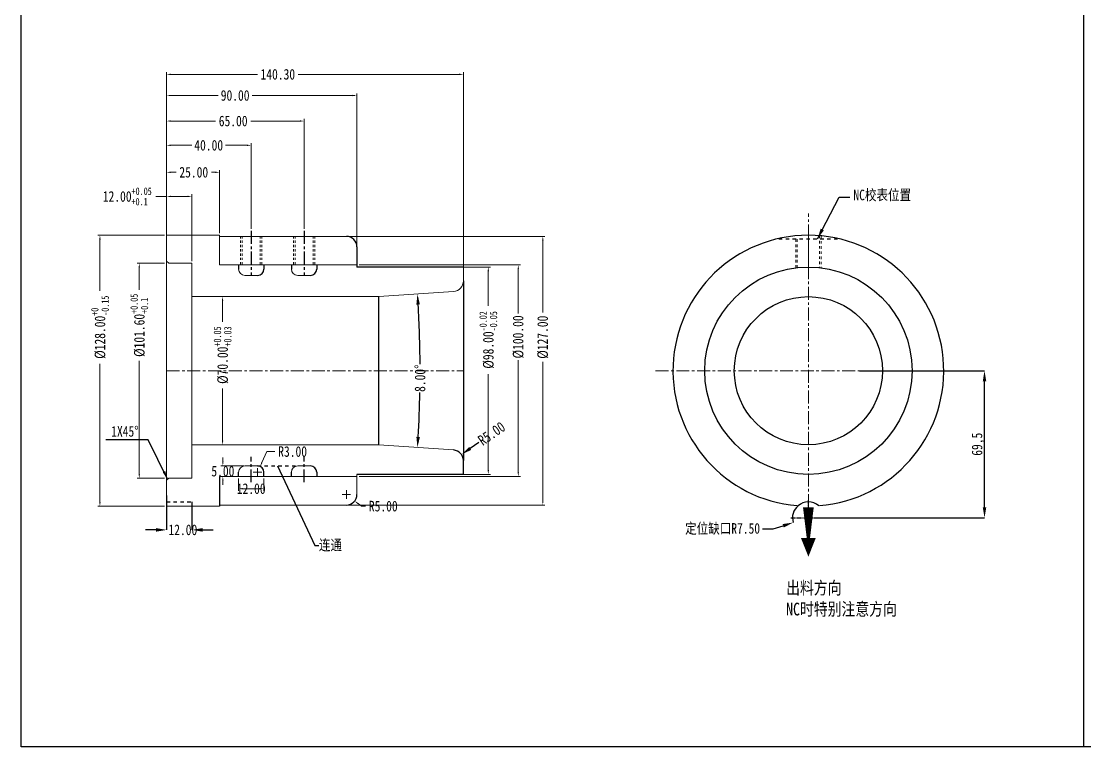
# Model space of a CAD drawing. Header units: millimetres. Extents: x -2414 to 10498, y -2238 to 649.
# Drawn here: x -2132 to -1630, y -1448 to -1105 of the extents above; entities that cross this region are included whole.
import ezdxf

# ---------------------------------------------------------------- set-up
doc = ezdxf.new("R2010")
doc.units = ezdxf.units.MM
doc.header["$LTSCALE"] = 16.335
doc.header["$PDMODE"] = 3
doc.header["$PDSIZE"] = 0.3125
doc.linetypes.add('CENTER', pattern=[0.6, 0.375, -0.075, 0.075, -0.075])
doc.linetypes.add('HIDDEN', pattern=[0.2, 0.1, -0.1])
doc.layers.get('0').update_dxf_attribs({"linetype": 'CONTINUOUS'})
doc.layers.get('Defpoints').update_dxf_attribs({"linetype": 'CONTINUOUS'})
doc.layers.add('cool', color=153, linetype='HIDDEN', lineweight=9)
doc.layers.add('screw', color=33, linetype='CONTINUOUS', lineweight=13)
doc.layers.add('DEFAULT_2', color=8, linetype='HIDDEN')
doc.layers.add('dim', color=3, linetype='CONTINUOUS')
doc.styles.get("Standard").update_dxf_attribs({"font": 'txt', "width": 0.8})
doc.dimstyles.new('01', dxfattribs={"dimtxt": 5, "dimasz": 5, "dimexe": 0, "dimexo": 0, "dimgap": 0, "dimtad": 0, "dimzin": 0, "dimdsep": 46, "dimtxsty": 'Standard', "dimcen": 0, "dimclrd": 4, "dimclre": 4, "dimclrt": 6, "dimazin": 0, "dimtfac": 1, "dimtofl": 0, "dimtmove": 0, "dimatfit": 3, "dimfxl": 0, "dimtolj": 1, "dimtzin": 0, "dimarcsym": 0})
doc.dimstyles.new('ISO-25', dxfattribs={"dimtxt": 8, "dimasz": 8, "dimexe": 0, "dimexo": 0, "dimgap": 0, "dimtad": 1, "dimtxsty": 'Standard', "dimcen": 0, "dimclrd": 4, "dimclre": 4, "dimclrt": 6, "dimadec": 0, "dimazin": 0, "dimtfac": 1, "dimtofl": 0, "dimtmove": 0, "dimatfit": 3, "dimfxl": 0, "dimarcsym": 0})
doc.dimstyles.get("Standard").update_dxf_attribs({"dimtxt": 0.15625, "dimasz": 0.1875, "dimexe": 0.125, "dimexo": 0.0625, "dimtad": 0, "dimtih": 1, "dimtoh": 1, "dimdsep": 46, "dimtxsty": 'Standard', "dimcen": 0.09, "dimadec": 0, "dimazin": 0, "dimtp": 0.01, "dimtm": 0.01, "dimtfac": 1, "dimtofl": 0, "dimtmove": 0, "dimatfit": 3, "dimfxl": 0, "dimtolj": 1, "dimarcsym": 0})
doc.dimstyles.new('STANDARD$0', dxfattribs={"dimscale": 2, "dimtxt": 3, "dimasz": 3, "dimexe": 1.25, "dimexo": 0.625, "dimgap": 0.5, "dimtad": 0, "dimdsep": 46, "dimlunit": 6, "dimtxsty": 'Standard', "dimblk": 'CLOSEDBLANK', "dimcen": 0, "dimclrt": 2, "dimazin": 2, "dimtfac": 2, "dimtmove": 1, "dimatfit": 3, "dimfxl": 0, "dimtolj": 1, "dimtzin": 0, "dimarcsym": 0})

# ---------------------------------------------------------------- blocks, each defined once
blk = doc.blocks.new('*D37')
at = {"color": 4, "lineweight": -2, "ltscale": 0.5, "transparency": 16777216}
for p, q in [((-1736.18, -1270.15), (-1677.07, -1270.15)), ((-1677.07, -1334.65), (-1677.07, -1275.15)), ((-1757.61, -1339.65), (-1677.07, -1339.65))]:
    blk.add_line(p, q, dxfattribs=at)
at = {"color": 4, "ltscale": 0.5, "transparency": 16777216}
for points in [[(-1677.9, -1275.15), (-1676.23, -1275.15), (-1677.07, -1270.15)], [(-1677.9, -1334.65), (-1676.23, -1334.65), (-1677.07, -1339.65)]]:
    blk.add_solid(points, dxfattribs=at)
at = {"layer": 'Defpoints', "color": 0, "ltscale": 0.5, "transparency": 16777216}
for p in [(-1736.18, -1270.15), (-1677.07, -1270.15), (-1757.61, -1339.65)]:
    blk.add_point(p, dxfattribs=at)
at = {"color": 6, "ltscale": 0.5, "transparency": 16777216, "insert": (-1679.98, -1304.9), "char_height": 5, "attachment_point": 5, "rotation": 90}
blk.add_mtext('69,5', dxfattribs=at)
blk = doc.blocks.new('*D6')
at = {"color": 6, "lineweight": -2, "transparency": 16777216}
for p, q in [((-1782.01, -1344.95), (-1777.01, -1344.95)), ((-1777.01, -1344.95), (-1772.25, -1343.43))]:
    blk.add_line(p, q, dxfattribs=at)
blk.add_arc((-1760.33, -1339.65), 7.5, 130.5176, 197.6094, dxfattribs=at)
at = {"color": 6, "transparency": 16777216}
blk.add_solid([(-1772.5, -1342.64), (-1771.99, -1344.23), (-1767.48, -1341.92)], dxfattribs=at)
at = {"layer": 'Defpoints', "color": 0, "transparency": 16777216}
for p in [(-1767.48, -1341.92), (-1760.33, -1339.65)]:
    blk.add_point(p, dxfattribs=at)
at = {"color": 3, "transparency": 16777216, "insert": (-1800.88, -1344.95), "char_height": 5, "attachment_point": 5}
blk.add_mtext('\\A1;{\\fSimSun|b0|i0|c134|p2;定位缺口}R7.50', dxfattribs=at)
blk = doc.blocks.new('*D142')
at = {"color": 1, "lineweight": 0, "transparency": 16777216}
for p, q in [((-2064.71, -1219.35), (-2077.62, -1219.35)), ((-2064.71, -1320.95), (-2077.62, -1320.95))]:
    blk.add_line(p, q, dxfattribs=at)
at = {"color": 0, "lineweight": 0, "transparency": 16777216}
for p, q in [((-2076.62, -1221.35), (-2076.62, -1231.9)), ((-2076.62, -1318.95), (-2076.62, -1265.5))]:
    blk.add_line(p, q, dxfattribs=at)
at = {"color": 0, "transparency": 16777216}
for points in [[(-2076.95, -1221.35), (-2076.29, -1221.35), (-2076.62, -1219.35)], [(-2076.95, -1318.95), (-2076.29, -1318.95), (-2076.62, -1320.95)]]:
    blk.add_solid(points, dxfattribs=at)
at = {"layer": 'Defpoints', "color": 0, "transparency": 16777216}
for p in [(-2063.71, -1219.35), (-2076.62, -1320.95), (-2063.71, -1320.95)]:
    blk.add_point(p, dxfattribs=at)
at = {"color": 0, "lineweight": 0, "transparency": 16777216, "insert": (-2076.62, -1248.7), "char_height": 5, "attachment_point": 5, "rotation": 90}
blk.add_mtext('\\A1;%%C101.60{\\H0.7x;\\S+0.05^ +0.1;}', dxfattribs=at)
blk = doc.blocks.new('*D143')
at = {"color": 0, "lineweight": 0, "transparency": 16777216}
for p, q in [((-2063.71, -1187.78), (-2068.82, -1187.78)), ((-2053.71, -1187.78), (-2061.71, -1187.78))]:
    blk.add_line(p, q, dxfattribs=at)
at = {"color": 1, "lineweight": 0, "transparency": 16777216}
for p, q in [((-2063.71, -1210.15), (-2063.71, -1186.78)), ((-2051.71, -1218.35), (-2051.71, -1186.78))]:
    blk.add_line(p, q, dxfattribs=at)
at = {"color": 0, "transparency": 16777216}
for points in [[(-2061.71, -1187.45), (-2061.71, -1188.11), (-2063.71, -1187.78)], [(-2053.71, -1187.45), (-2053.71, -1188.11), (-2051.71, -1187.78)]]:
    blk.add_solid(points, dxfattribs=at)
at = {"layer": 'Defpoints', "color": 0, "transparency": 16777216}
for p in [(-2051.71, -1187.78), (-2063.71, -1211.15), (-2051.71, -1219.35)]:
    blk.add_point(p, dxfattribs=at)
at = {"color": 0, "lineweight": 0, "transparency": 16777216, "insert": (-2082.29, -1187.78), "char_height": 5, "attachment_point": 5}
blk.add_mtext('\\A1;12.00{\\H0.7x;\\S+0.05^ +0.1;}', dxfattribs=at)
blk = doc.blocks.new('*D144')
at = {"color": 1, "lineweight": 0, "transparency": 16777216}
for p, q in [((-2063.71, -1210.15), (-2063.71, -1151.16)), ((-1998.71, -1203.07), (-1998.71, -1151.16))]:
    blk.add_line(p, q, dxfattribs=at)
at = {"color": 0, "lineweight": 0, "transparency": 16777216}
for p, q in [((-2061.71, -1152.16), (-2040.57, -1152.16)), ((-2000.71, -1152.16), (-2023.9, -1152.16))]:
    blk.add_line(p, q, dxfattribs=at)
at = {"color": 0, "transparency": 16777216}
for points in [[(-2061.71, -1151.82), (-2061.71, -1152.49), (-2063.71, -1152.16)], [(-2000.71, -1151.82), (-2000.71, -1152.49), (-1998.71, -1152.16)]]:
    blk.add_solid(points, dxfattribs=at)
at = {"layer": 'Defpoints', "color": 0, "transparency": 16777216}
for p in [(-1998.71, -1152.16), (-1998.71, -1204.07), (-2063.71, -1211.15)]:
    blk.add_point(p, dxfattribs=at)
at = {"color": 0, "lineweight": 0, "transparency": 16777216, "insert": (-2032.23, -1152.16), "char_height": 5, "attachment_point": 5}
blk.add_mtext('\\A1;65.00', dxfattribs=at)
blk = doc.blocks.new('*D145')
at = {"color": 1, "lineweight": 0, "transparency": 16777216}
for p, q in [((-2064.71, -1206.15), (-2096.21, -1206.15)), ((-2064.71, -1334.15), (-2096.21, -1334.15))]:
    blk.add_line(p, q, dxfattribs=at)
at = {"color": 0, "lineweight": 0, "transparency": 16777216}
for p, q in [((-2095.21, -1208.15), (-2095.21, -1232.37)), ((-2095.21, -1332.15), (-2095.21, -1266.83))]:
    blk.add_line(p, q, dxfattribs=at)
at = {"color": 0, "transparency": 16777216}
for points in [[(-2095.55, -1208.15), (-2094.88, -1208.15), (-2095.21, -1206.15)], [(-2095.55, -1332.15), (-2094.88, -1332.15), (-2095.21, -1334.15)]]:
    blk.add_solid(points, dxfattribs=at)
at = {"layer": 'Defpoints', "color": 0, "transparency": 16777216}
for p in [(-2063.71, -1206.15), (-2095.21, -1334.15), (-2063.71, -1334.15)]:
    blk.add_point(p, dxfattribs=at)
at = {"color": 0, "lineweight": 0, "transparency": 16777216, "insert": (-2095.21, -1249.6), "char_height": 5, "attachment_point": 5, "rotation": 90}
blk.add_mtext('\\A1;%%C128.00{\\H0.7x;\\S+0^ -0.15;}', dxfattribs=at)
blk = doc.blocks.new('*D146')
at = {"color": 1, "lineweight": 0, "transparency": 16777216}
for p, q in [((-2050.71, -1235.15), (-2036.24, -1235.15)), ((-2050.71, -1305.15), (-2036.24, -1305.15))]:
    blk.add_line(p, q, dxfattribs=at)
at = {"color": 0, "lineweight": 0, "transparency": 16777216}
for p, q in [((-2037.24, -1237.15), (-2037.24, -1247.01)), ((-2037.24, -1303.15), (-2037.24, -1278.61))]:
    blk.add_line(p, q, dxfattribs=at)
at = {"color": 0, "transparency": 16777216}
for points in [[(-2037.57, -1237.15), (-2036.91, -1237.15), (-2037.24, -1235.15)], [(-2037.57, -1303.15), (-2036.91, -1303.15), (-2037.24, -1305.15)]]:
    blk.add_solid(points, dxfattribs=at)
at = {"layer": 'Defpoints', "color": 0, "transparency": 16777216}
for p in [(-2051.71, -1235.15), (-2051.71, -1305.15), (-2037.24, -1305.15)]:
    blk.add_point(p, dxfattribs=at)
at = {"color": 0, "lineweight": 0, "transparency": 16777216, "insert": (-2037.24, -1262.81), "char_height": 5, "attachment_point": 5, "rotation": 90}
blk.add_mtext('\\A1;%%C70.00{\\H0.7x;\\S+0.05^ +0.03;}', dxfattribs=at)
blk = doc.blocks.new('*D147')
at = {"color": 1, "lineweight": 0, "transparency": 16777216}
for p, q in [((-2029.71, -1321.15), (-2029.71, -1326.92)), ((-2017.71, -1321.15), (-2017.71, -1326.92))]:
    blk.add_line(p, q, dxfattribs=at)
at = {"color": 0, "lineweight": 0, "transparency": 16777216}
blk.add_line((-2027.71, -1325.92), (-2019.71, -1325.92), dxfattribs=at)
at = {"color": 0, "transparency": 16777216}
for points in [[(-2027.71, -1325.59), (-2027.71, -1326.25), (-2029.71, -1325.92)], [(-2019.71, -1325.59), (-2019.71, -1326.25), (-2017.71, -1325.92)]]:
    blk.add_solid(points, dxfattribs=at)
at = {"layer": 'Defpoints', "color": 0, "transparency": 16777216}
for p in [(-2029.71, -1320.15), (-2017.71, -1320.15), (-2017.71, -1325.92)]:
    blk.add_point(p, dxfattribs=at)
at = {"color": 0, "lineweight": 0, "transparency": 16777216, "insert": (-2023.71, -1325.92), "char_height": 5, "attachment_point": 5}
blk.add_mtext('\\A1;12.00', dxfattribs=at)
blk = doc.blocks.new('*D148')
at = {"color": 0, "lineweight": 0, "transparency": 16777216}
for p, q in [((-2016.3, -1308.38), (-2018.65, -1313.59)), ((-2012.47, -1308.38), (-2016.3, -1308.38))]:
    blk.add_line(p, q, dxfattribs=at)
at = {"color": 1, "lineweight": 0, "transparency": 16777216}
for p, q in [((-2020.71, -1320.15), (-2020.71, -1316.15)), ((-2022.71, -1318.15), (-2018.71, -1318.15))]:
    blk.add_line(p, q, dxfattribs=at)
at = {"color": 0, "transparency": 16777216}
blk.add_solid([(-2018.95, -1313.46), (-2018.35, -1313.73), (-2019.47, -1315.42)], dxfattribs=at)
at = {"layer": 'Defpoints', "color": 0, "transparency": 16777216}
for p in [(-2019.47, -1315.42), (-2020.71, -1318.15)]:
    blk.add_point(p, dxfattribs=at)
at = {"color": 0, "lineweight": 0, "transparency": 16777216, "insert": (-2004.13, -1308.38), "char_height": 5, "attachment_point": 5}
blk.add_mtext('\\A1;R3.00', dxfattribs=at)
blk = doc.blocks.new('*D154')
at = {"color": 1, "lineweight": 0, "transparency": 16777216}
for p, q in [((-2063.71, -1210.15), (-2063.71, -1175.38)), ((-2038.71, -1205.15), (-2038.71, -1175.38))]:
    blk.add_line(p, q, dxfattribs=at)
at = {"color": 0, "lineweight": 0, "transparency": 16777216}
for p, q in [((-2061.71, -1176.38), (-2059.18, -1176.38)), ((-2040.71, -1176.38), (-2042.51, -1176.38))]:
    blk.add_line(p, q, dxfattribs=at)
at = {"color": 0, "transparency": 16777216}
for points in [[(-2061.71, -1176.05), (-2061.71, -1176.71), (-2063.71, -1176.38)], [(-2040.71, -1176.05), (-2040.71, -1176.71), (-2038.71, -1176.38)]]:
    blk.add_solid(points, dxfattribs=at)
at = {"layer": 'Defpoints', "color": 0, "transparency": 16777216}
for p in [(-2063.71, -1176.38), (-2038.71, -1206.15), (-2063.71, -1211.15)]:
    blk.add_point(p, dxfattribs=at)
at = {"color": 0, "lineweight": 0, "transparency": 16777216, "insert": (-2050.85, -1176.38), "char_height": 5, "attachment_point": 5}
blk.add_mtext('\\A1;25.00', dxfattribs=at)
blk = doc.blocks.new('*D155')
at = {"color": 1, "lineweight": 0, "transparency": 16777216}
for p, q in [((-2063.71, -1194.47), (-2063.71, -1162.62)), ((-2023.71, -1203.07), (-2023.71, -1162.62))]:
    blk.add_line(p, q, dxfattribs=at)
at = {"color": 0, "lineweight": 0, "transparency": 16777216}
for p, q in [((-2061.71, -1163.62), (-2051.79, -1163.62)), ((-2025.71, -1163.62), (-2035.79, -1163.62))]:
    blk.add_line(p, q, dxfattribs=at)
at = {"color": 0, "transparency": 16777216}
for points in [[(-2061.71, -1163.29), (-2061.71, -1163.95), (-2063.71, -1163.62)], [(-2025.71, -1163.29), (-2025.71, -1163.95), (-2023.71, -1163.62)]]:
    blk.add_solid(points, dxfattribs=at)
at = {"layer": 'Defpoints', "color": 0, "transparency": 16777216}
for p in [(-2063.71, -1163.62), (-2063.71, -1195.47), (-2023.71, -1204.07)]:
    blk.add_point(p, dxfattribs=at)
at = {"color": 0, "lineweight": 0, "transparency": 16777216, "insert": (-2043.79, -1163.62), "char_height": 5, "attachment_point": 5}
blk.add_mtext('\\A1;40.00', dxfattribs=at)
blk = doc.blocks.new('*D149')
at = {"color": 1, "lineweight": 0, "transparency": 16777216}
for p, q in [((-1977.71, -1206.65), (-1884.85, -1206.65)), ((-1977.71, -1333.65), (-1884.85, -1333.65))]:
    blk.add_line(p, q, dxfattribs=at)
at = {"color": 0, "lineweight": 0, "transparency": 16777216}
for p, q in [((-1885.85, -1208.65), (-1885.85, -1242.65)), ((-1885.85, -1331.65), (-1885.85, -1265.98))]:
    blk.add_line(p, q, dxfattribs=at)
at = {"color": 0, "transparency": 16777216}
for points in [[(-1886.18, -1208.65), (-1885.52, -1208.65), (-1885.85, -1206.65)], [(-1886.18, -1331.65), (-1885.52, -1331.65), (-1885.85, -1333.65)]]:
    blk.add_solid(points, dxfattribs=at)
at = {"layer": 'Defpoints', "color": 0, "transparency": 16777216}
for p in [(-1978.71, -1206.65), (-1978.71, -1333.65), (-1885.85, -1333.65)]:
    blk.add_point(p, dxfattribs=at)
at = {"color": 0, "lineweight": 0, "transparency": 16777216, "insert": (-1885.85, -1254.32), "char_height": 5, "attachment_point": 5, "rotation": 90}
blk.add_mtext('\\A1;%%c127.00', dxfattribs=at)
blk = doc.blocks.new('*D150')
at = {"color": 0, "lineweight": 0, "transparency": 16777216}
for p, q in [((-2037.1, -1313.15), (-2037.1, -1311.15)), ((-2037.1, -1322.15), (-2037.1, -1324.15))]:
    blk.add_line(p, q, dxfattribs=at)
at = {"color": 1, "lineweight": 0, "transparency": 16777216}
for p, q in [((-2027.13, -1315.15), (-2038.1, -1315.15)), ((-2027.13, -1320.15), (-2038.1, -1320.15))]:
    blk.add_line(p, q, dxfattribs=at)
at = {"color": 0, "transparency": 16777216}
for points in [[(-2037.44, -1313.15), (-2036.77, -1313.15), (-2037.1, -1315.15)], [(-2037.44, -1322.15), (-2036.77, -1322.15), (-2037.1, -1320.15)]]:
    blk.add_solid(points, dxfattribs=at)
at = {"layer": 'Defpoints', "color": 0, "transparency": 16777216}
for p in [(-2026.13, -1315.15), (-2037.1, -1320.15), (-2026.13, -1320.15)]:
    blk.add_point(p, dxfattribs=at)
at = {"color": 0, "lineweight": 0, "transparency": 16777216, "insert": (-2037.1, -1317.65), "char_height": 5, "attachment_point": 5}
blk.add_mtext('\\A1;5.00', dxfattribs=at)
blk = doc.blocks.new('*D156')
at = {"color": 1, "lineweight": 0, "transparency": 16777216}
for p, q in [((-1978.71, -1330.65), (-1978.71, -1326.65)), ((-1980.71, -1328.65), (-1976.71, -1328.65))]:
    blk.add_line(p, q, dxfattribs=at)
at = {"color": 0, "lineweight": 0, "transparency": 16777216}
for p, q in [((-1971.61, -1334.19), (-1973.19, -1332.96)), ((-1969.61, -1334.19), (-1971.61, -1334.19))]:
    blk.add_line(p, q, dxfattribs=at)
at = {"color": 0, "transparency": 16777216}
blk.add_solid([(-1972.98, -1332.7), (-1973.39, -1333.22), (-1974.77, -1331.73)], dxfattribs=at)
at = {"layer": 'Defpoints', "color": 0, "transparency": 16777216}
for p in [(-1978.71, -1328.65), (-1974.77, -1331.73)]:
    blk.add_point(p, dxfattribs=at)
at = {"color": 0, "lineweight": 0, "transparency": 16777216, "insert": (-1961.28, -1334.19), "char_height": 5, "attachment_point": 5}
blk.add_mtext('\\A1;R5.00', dxfattribs=at)
blk = doc.blocks.new('*D151')
at = {"color": 1, "lineweight": 0, "transparency": 16777216}
for p, q in [((-1932.41, -1221.15), (-1910.65, -1221.15)), ((-1934.43, -1319.15), (-1910.65, -1319.15))]:
    blk.add_line(p, q, dxfattribs=at)
at = {"color": 0, "lineweight": 0, "transparency": 16777216}
for p, q in [((-1911.65, -1223.15), (-1911.65, -1239.48)), ((-1911.65, -1317.15), (-1911.65, -1271.74))]:
    blk.add_line(p, q, dxfattribs=at)
at = {"color": 0, "transparency": 16777216}
for points in [[(-1911.98, -1223.15), (-1911.31, -1223.15), (-1911.65, -1221.15)], [(-1911.98, -1317.15), (-1911.31, -1317.15), (-1911.65, -1319.15)]]:
    blk.add_solid(points, dxfattribs=at)
at = {"layer": 'Defpoints', "color": 0, "transparency": 16777216}
for p in [(-1933.41, -1221.15), (-1935.43, -1319.15), (-1911.65, -1319.15)]:
    blk.add_point(p, dxfattribs=at)
at = {"color": 0, "lineweight": 0, "transparency": 16777216, "insert": (-1911.65, -1255.61), "char_height": 5, "attachment_point": 5, "rotation": 90}
blk.add_mtext('\\A1;%%C98.00{\\H0.7x;\\S-0.02^ -0.05;}', dxfattribs=at)
blk = doc.blocks.new('*D152')
at = {"color": 1, "lineweight": 0, "transparency": 16777216}
for p, q in [((-2063.71, -1210.15), (-2063.71, -1129.09)), ((-1923.41, -1221.81), (-1923.41, -1129.09))]:
    blk.add_line(p, q, dxfattribs=at)
at = {"color": 0, "lineweight": 0, "transparency": 16777216}
for p, q in [((-2061.71, -1130.09), (-2020.79, -1130.09)), ((-1925.41, -1130.09), (-2001.45, -1130.09))]:
    blk.add_line(p, q, dxfattribs=at)
at = {"color": 0, "transparency": 16777216}
for points in [[(-2061.71, -1129.76), (-2061.71, -1130.43), (-2063.71, -1130.09)], [(-1925.41, -1129.76), (-1925.41, -1130.43), (-1923.41, -1130.09)]]:
    blk.add_solid(points, dxfattribs=at)
at = {"layer": 'Defpoints', "color": 0, "transparency": 16777216}
for p in [(-1923.41, -1130.09), (-2063.71, -1211.15), (-1923.41, -1222.81)]:
    blk.add_point(p, dxfattribs=at)
at = {"color": 0, "lineweight": 0, "transparency": 16777216, "insert": (-2011.12, -1130.09), "char_height": 5, "attachment_point": 5}
blk.add_mtext('\\A1;140.30', dxfattribs=at)
blk = doc.blocks.new('*D153')
at = {"color": 1, "lineweight": 0, "transparency": 16777216}
for p, q in [((-1972.71, -1220.15), (-1896.46, -1220.15)), ((-1972.71, -1320.15), (-1896.46, -1320.15))]:
    blk.add_line(p, q, dxfattribs=at)
at = {"color": 0, "lineweight": 0, "transparency": 16777216}
for p, q in [((-1897.46, -1222.15), (-1897.46, -1243.18)), ((-1897.46, -1318.15), (-1897.46, -1265.18))]:
    blk.add_line(p, q, dxfattribs=at)
at = {"color": 0, "transparency": 16777216}
for points in [[(-1897.79, -1222.15), (-1897.13, -1222.15), (-1897.46, -1220.15)], [(-1897.79, -1318.15), (-1897.13, -1318.15), (-1897.46, -1320.15)]]:
    blk.add_solid(points, dxfattribs=at)
at = {"layer": 'Defpoints', "color": 0, "transparency": 16777216}
for p in [(-1973.71, -1220.15), (-1973.71, -1320.15), (-1897.46, -1320.15)]:
    blk.add_point(p, dxfattribs=at)
at = {"color": 0, "lineweight": 0, "transparency": 16777216, "insert": (-1897.46, -1254.18), "char_height": 5, "attachment_point": 5, "rotation": 90}
blk.add_mtext('\\A1;%%c100.00', dxfattribs=at)
blk = doc.blocks.new('*D157')
at = {"color": 1, "lineweight": 0, "transparency": 16777216}
for p, q in [((-2063.71, -1147.99), (-2063.71, -1139.08)), ((-1973.71, -1210.65), (-1973.71, -1139.08))]:
    blk.add_line(p, q, dxfattribs=at)
at = {"color": 0, "lineweight": 0, "transparency": 16777216}
for p, q in [((-2061.71, -1140.08), (-2039.3, -1140.08)), ((-1975.71, -1140.08), (-2023.3, -1140.08))]:
    blk.add_line(p, q, dxfattribs=at)
at = {"color": 0, "transparency": 16777216}
for points in [[(-2061.71, -1139.75), (-2061.71, -1140.42), (-2063.71, -1140.08)], [(-1975.71, -1139.75), (-1975.71, -1140.42), (-1973.71, -1140.08)]]:
    blk.add_solid(points, dxfattribs=at)
at = {"layer": 'Defpoints', "color": 0, "transparency": 16777216}
for p in [(-2063.71, -1140.08), (-2063.71, -1148.99), (-1973.71, -1211.65)]:
    blk.add_point(p, dxfattribs=at)
at = {"color": 0, "lineweight": 0, "transparency": 16777216, "insert": (-2031.3, -1140.08), "char_height": 5, "attachment_point": 5}
blk.add_mtext('\\A1;90.00', dxfattribs=at)
blk = doc.blocks.new('*D158')
at = {"color": 4, "lineweight": -2, "transparency": 16777216}
for start, end in [(0.3409, 3.4492), (356.5508, 358.8719)]:
    blk.add_arc((-2463.93, -1270.15), 520.07, start, end, dxfattribs=at)
at = {"color": 4, "transparency": 16777216}
for points in [[(-1945.63, -1238.92), (-1943.97, -1238.81), (-1945.12, -1233.87)], [(-1943.97, -1301.5), (-1945.63, -1301.39), (-1945.12, -1306.43)]]:
    blk.add_solid(points, dxfattribs=at)
at = {"layer": 'Defpoints', "color": 0, "transparency": 16777216}
for p in [(-1963.41, -1235.15), (-1928.06, -1232.68), (-1944, -1258.05), (-1963.41, -1305.15), (-1928.06, -1307.62)]:
    blk.add_point(p, dxfattribs=at)
at = {"color": 6, "transparency": 16777216, "insert": (-1943.87, -1273.72), "char_height": 5, "attachment_point": 5, "rotation": 89.6064}
blk.add_mtext('\\A1;8.00\\M+5A1E3', dxfattribs=at)
blk = doc.blocks.new('*D159')
at = {"color": 4, "lineweight": -2, "transparency": 16777216}
blk.add_line((-1916.1, -1304.03), (-1920.2, -1306.89), dxfattribs=at)
at = {"color": 4, "transparency": 16777216}
blk.add_solid([(-1920.68, -1306.21), (-1919.73, -1307.58), (-1924.3, -1309.75)], dxfattribs=at)
at = {"layer": 'Defpoints', "color": 0, "transparency": 16777216}
for p in [(-1924.3, -1309.75), (-1928.41, -1312.61)]:
    blk.add_point(p, dxfattribs=at)
at = {"color": 6, "transparency": 16777216, "insert": (-1910.08, -1299.84), "char_height": 5, "attachment_point": 5, "rotation": 34.878}
blk.add_mtext('\\A1;R5.00', dxfattribs=at)
blk = doc.blocks.new('*D160')
at = {"color": 4, "linetype": 'ByBlock', "lineweight": -2, "transparency": 16777216}
for p, q in [((-2063.71, -1329.15), (-2063.71, -1345.38)), ((-2051.71, -1332.15), (-2051.71, -1345.38)), ((-2068.71, -1345.38), (-2073.71, -1345.38)), ((-2046.71, -1345.38), (-2041.71, -1345.38))]:
    blk.add_line(p, q, dxfattribs=at)
at = {"color": 4, "linetype": 'ByBlock', "transparency": 16777216}
for points in [[(-2068.71, -1344.55), (-2068.71, -1346.21), (-2063.71, -1345.38)], [(-2046.71, -1344.55), (-2046.71, -1346.21), (-2051.71, -1345.38)]]:
    blk.add_solid(points, dxfattribs=at)
at = {"layer": 'Defpoints', "color": 0, "linetype": 'ByBlock', "transparency": 16777216}
for p in [(-2063.71, -1329.15), (-2051.71, -1332.15), (-2063.71, -1345.38)]:
    blk.add_point(p, dxfattribs=at)
at = {"color": 6, "linetype": 'ByBlock', "transparency": 16777216, "insert": (-2056.01, -1345.38), "char_height": 5, "attachment_point": 5}
blk.add_mtext('\\A1;12.00', dxfattribs=at)

msp = doc.modelspace()

# ---------------------------------------------------------------- linework, layer by layer
at = {"ltscale": 0.5}
for p, q in [((-1630.273, -762.147), (-1630.273, -1447.861)), ((-1923.406, -1319.152), (-1923.406, -1312.612))]:
    msp.add_line(p, q, dxfattribs=at)
at = {"color": 1, "linetype": 'CENTER', "lineweight": 0}
for p, q in [((-1760.332, -1344.433), (-1760.332, -1195.872)), ((-2063.706, -1270.152), (-1923.406, -1270.152)), ((-1832.537, -1270.152), (-1688.127, -1270.152))]:
    msp.add_line(p, q, dxfattribs=at)
at = {"lineweight": 0}
for p, q in [((-2063.706, -1206.152), (-2038.706, -1206.152)), ((-2063.706, -1206.152), (-2063.706, -1218.352)), ((-2038.706, -1206.152), (-2038.706, -1220.152)), ((-2038.706, -1206.652), (-1978.706, -1206.652)), ((-2063.706, -1218.352), (-2062.706, -1219.352)), ((-2063.706, -1218.352), (-2063.706, -1334.152)), ((-2051.706, -1219.352), (-2062.706, -1219.352)), ((-2051.706, -1219.352), (-2051.706, -1240.152)), ((-2038.706, -1220.152), (-1973.706, -1220.152)), ((-1923.406, -1221.152), (-1923.406, -1227.692)), ((-2026.706, -1225.152), (-2020.706, -1225.152)), ((-2001.706, -1225.152), (-1995.706, -1225.152)), ((-2051.706, -1235.152), (-1963.406, -1235.152)), ((-1963.406, -1235.152), (-1928.058, -1232.68)), ((-2051.706, -1240.152), (-2051.706, -1300.152)), ((-2051.706, -1320.952), (-2051.706, -1300.152)), ((-2051.706, -1305.152), (-1963.406, -1305.152)), ((-1963.406, -1305.152), (-1928.058, -1307.624)), ((-2026.706, -1315.152), (-2020.706, -1315.152)), ((-2001.706, -1315.152), (-1995.706, -1315.152)), ((-2062.706, -1320.952), (-2063.706, -1321.952)), ((-2063.706, -1321.952), (-2063.706, -1329.152)), ((-2051.706, -1320.952), (-2062.706, -1320.952)), ((-2038.706, -1320.152), (-1973.706, -1320.152)), ((-1973.706, -1319.152), (-1973.706, -1328.652)), ((-2063.706, -1334.152), (-2038.706, -1334.152)), ((-2038.706, -1333.652), (-1978.706, -1333.652))]:
    msp.add_line(p, q, dxfattribs=at)
at = {"color": 1, "linetype": 'CENTER'}
for p, q in [((-2023.706, -1204.07), (-2023.706, -1225.152)), ((-1998.706, -1204.07), (-1998.706, -1225.152)), ((-2023.706, -1322.898), (-2023.706, -1310.921)), ((-1998.706, -1322.898), (-1998.706, -1310.921))]:
    msp.add_line(p, q, dxfattribs=at)
for p, q in [((-1973.706, -1211.652), (-1973.706, -1221.152)), ((-2029.706, -1220.152), (-2029.706, -1222.152)), ((-2017.706, -1220.152), (-2017.706, -1222.152)), ((-2004.706, -1220.152), (-2004.706, -1222.152)), ((-1992.706, -1220.152), (-1992.706, -1222.152)), ((-1923.406, -1221.152), (-1973.706, -1221.152)), ((-1923.406, -1227.692), (-1923.406, -1312.612)), ((-1963.406, -1305.152), (-1963.406, -1235.152)), ((-2038.706, -1320.152), (-2038.706, -1334.152)), ((-2029.706, -1320.152), (-2029.706, -1318.152)), ((-2017.706, -1320.152), (-2017.706, -1318.152)), ((-2004.706, -1320.152), (-2004.706, -1318.152)), ((-1992.706, -1318.152), (-1992.706, -1320.152)), ((-1923.406, -1319.152), (-1973.706, -1319.152))]:
    msp.add_line(p, q)
at = {"color": 1, "linetype": 'CENTER', "ltscale": 0.3}
for p, q in [((-1760.332, -1347.902), (-1760.332, -1331.402)), ((-1768.582, -1339.652), (-1752.082, -1339.652))]:
    msp.add_line(p, q, dxfattribs=at)
at = {"ltscale": 0.5}
msp.add_lwpolyline([(-2132.397, -762.147), (-1250.708, -762.147), (-1250.708, -1447.861), (-2132.397, -1447.861)], close=True, dxfattribs=at)
msp.add_lwpolyline([(-1760.332, -1358.057, 0, 7.027, 0), (-1760.332, -1349.19, 1.562, 5.075, -0.0000107), (-1760.332, -1334.652, 5.075, 5.075, -0.0207624)], format="xyseb")
for radius in [49, 35]:
    msp.add_circle((-1760.332, -1270.152), radius, dxfattribs=at)
for centre, radius, start, end in [((-1760.332, -1270.152), 64, 274.73725, 265.26274), ((-1928.406, -1312.612), 5, 0, 86), ((-1760.332, -1339.652), 7.5, 49.31224, 130.68775)]:
    msp.add_arc(centre, radius, start, end, dxfattribs=at)
for centre, radius, start, end in [((-1978.706, -1211.652), 5, 0, 90), ((-2020.706, -1222.152), 3, 270, 0), ((-1995.706, -1222.152), 3, 270, 0), ((-2020.706, -1318.152), 3, 0, 90), ((-1995.706, -1318.152), 3, 0, 90), ((-1978.706, -1328.652), 5, 270, 0)]:
    msp.add_arc(centre, radius, start, end)
at = {"lineweight": 0}
for centre, radius, start, end in [((-2026.706, -1222.152), 3, 180, 270), ((-2001.706, -1222.152), 3, 180, 270), ((-1928.406, -1227.692), 5, 274, 0), ((-2026.706, -1318.152), 3, 90, 180), ((-2001.706, -1318.152), 3, 90, 180)]:
    msp.add_arc(centre, radius, start, end, dxfattribs=at)
at = {"layer": 'cool', "color": 1, "linetype": 'CENTER', "ltscale": 0.621977}
msp.add_line((-1760.332, -1205.443), (-1760.332, -1220.638), dxfattribs=at)
at = {"layer": 'DEFAULT_2', "color": 8, "linetype": 'HIDDEN'}
for p, q in [((-1774.332, -1207.837), (-1746.332, -1207.837)), ((-2020.706, -1315.152), (-2001.706, -1315.152)), ((-2063.706, -1332.152), (-2051.706, -1332.152)), ((-2051.706, -1332.152), (-2051.706, -1334.152))]:
    msp.add_line(p, q, dxfattribs=at)
at = {"layer": 'screw', "linetype": 'HIDDEN', "ltscale": 0.746373}
for p, q in [((-1755.082, -1206.368), (-1755.082, -1221.434)), ((-1765.582, -1208.054), (-1765.582, -1221.434))]:
    msp.add_line(p, q, dxfattribs=at)
at = {"layer": 'screw', "color": 92, "linetype": 'HIDDEN', "ltscale": 0.746373}
for p, q in [((-1754.332, -1206.434), (-1754.332, -1221.521)), ((-1766.332, -1208.054), (-1766.332, -1221.521))]:
    msp.add_line(p, q, dxfattribs=at)
at = {"layer": 'screw', "color": 92, "linetype": 'HIDDEN', "ltscale": 0.621977}
for p, q in [((-2028.706, -1206.652), (-2028.706, -1220.152)), ((-2018.706, -1206.652), (-2018.706, -1220.152)), ((-2003.706, -1206.652), (-2003.706, -1220.152)), ((-1993.706, -1206.652), (-1993.706, -1220.152))]:
    msp.add_line(p, q, dxfattribs=at)
at = {"layer": 'screw', "linetype": 'HIDDEN', "ltscale": 0.621977}
for p, q in [((-2027.956, -1206.652), (-2027.956, -1220.152)), ((-2019.456, -1206.652), (-2019.456, -1220.152)), ((-2002.956, -1206.652), (-2002.956, -1220.152)), ((-1994.456, -1206.652), (-1994.456, -1220.152))]:
    msp.add_line(p, q, dxfattribs=at)
at = {"layer": 'screw', "color": 1, "linetype": 'CENTER', "ltscale": 0.466483}
msp.add_line((-1760.332, -1208.054), (-1760.332, -1218.605), dxfattribs=at)

# ---------------------------------------------------------------- texts
at = {"attachment_point": 1}
for s, insert, char_height, width in [('{\\fSimSun|b0|i0|c134|p2;1X45%%D}', (-2089.875, -1296.31), 5, 18.00079), ('{\\fSimSun|b0|i0|c134|p2;出料方向\\P\\C6;NC时特别注意方向}', (-1770.847, -1369.803), 6, 97.10809)]:
    msp.add_mtext(s, dxfattribs=dict(at, insert=insert, char_height=char_height, width=width))
at = {"layer": 'dim', "insert": (-1739.062, -1187.366), "char_height": 5, "attachment_point": 4}
msp.add_mtext('\\A1;NC{\\fSimSun|b0|i0|c134|p2;校表位置}', dxfattribs=at)
at = {"layer": 'dim', "color": 6, "linetype": 'ByBlock', "insert": (-1991.695, -1352.815), "char_height": 5, "attachment_point": 4}
msp.add_mtext('\\A1;{\\fSimSun|b0|i0|c134|p2;连通}', dxfattribs=at)

# ---------------------------------------------------------------- dimensions: what is measured, and where the dimension line sits
at = {"lineweight": 0}
for base, p1, p2, dimstyle, override, picture, middle in [((-1923.406, -1130.094), (-2063.706, -1211.152), (-1923.406, -1222.815), 'Standard', {"dimtxt": 5, "dimasz": 2, "dimexe": 1, "dimexo": 1, "dimgap": 1, "dimzin": 0, "dimdsep": 0, "dimcen": 2, "dimclre": 1, "dimtol": 0, "dimtp": 0, "dimtm": 0, "dimtzin": 0, "dimlwd": 0, "dimlwe": 0}, '*D152', (-2011.119, -1130.094)), ((-2063.706, -1140.084), (-1973.706, -1211.652), (-2063.706, -1148.99), 'STANDARD$0', {"dimscale": 1, "dimtxt": 5, "dimasz": 2, "dimexe": 1, "dimexo": 1, "dimgap": 1, "dimtih": 1, "dimtoh": 1, "dimzin": 0, "dimdsep": 0, "dimlunit": 2, "dimcen": 2, "dimclre": 1, "dimclrt": 0, "dimadec": 0, "dimazin": 0, "dimtfac": 1, "dimtofl": 0, "dimtmove": 0, "dimlwd": 0, "dimlwe": 0}, '*D157', (-2031.297, -1140.084)), ((-1998.706, -1152.155), (-2063.706, -1211.152), (-1998.706, -1204.07), 'Standard', {"dimtxt": 5, "dimasz": 2, "dimexe": 1, "dimexo": 1, "dimgap": 1, "dimzin": 0, "dimdsep": 0, "dimcen": 2, "dimclre": 1, "dimtol": 0, "dimtp": 0, "dimtm": 0, "dimtzin": 0, "dimlwd": 0, "dimlwe": 0}, '*D144', (-2032.233, -1152.155)), ((-2063.706, -1163.619), (-2023.706, -1204.07), (-2063.706, -1195.466), 'Standard', {"dimtxt": 5, "dimasz": 2, "dimexe": 1, "dimexo": 1, "dimgap": 1, "dimzin": 0, "dimdsep": 0, "dimcen": 2, "dimclre": 1, "dimtol": 0, "dimtp": 0, "dimtm": 0, "dimtzin": 0, "dimlwd": 0, "dimlwe": 0}, '*D155', (-2043.793, -1163.619)), ((-2063.706, -1176.381), (-2038.706, -1206.152), (-2063.706, -1211.152), 'Standard', {"dimtxt": 5, "dimasz": 2, "dimexe": 1, "dimexo": 1, "dimgap": 1, "dimzin": 0, "dimdsep": 0, "dimcen": 2, "dimclre": 1, "dimtol": 0, "dimtp": 0, "dimtm": 0, "dimtzin": 0, "dimlwd": 0, "dimlwe": 0}, '*D154', (-2050.846, -1176.381)), ((-2017.706, -1325.921), (-2029.706, -1320.152), (-2017.706, -1320.152), 'Standard', {"dimtxt": 5, "dimasz": 2, "dimexe": 1, "dimexo": 1, "dimgap": 1, "dimzin": 0, "dimdsep": 0, "dimcen": 2, "dimclre": 1, "dimtol": 0, "dimtp": 0, "dimtm": 0, "dimtzin": 0, "dimlwd": 0, "dimlwe": 0}, '*D147', (-2023.706, -1325.921))]:
    dim = msp.add_linear_dim(base=base, p1=p1, p2=p2, dimstyle=dimstyle, override=override, dxfattribs=at)
    dim.commit()
    dim.dimension.update_dxf_attribs({"geometry": picture, "text_midpoint": middle, "dimtype": 160})
dim = msp.add_linear_dim(base=(-2051.706, -1187.781), p1=(-2063.706, -1211.152), p2=(-2051.706, -1219.352), text='<>{\\H0.7x;\\S+0.05^ +0.1;}', dimstyle='Standard', override={"dimtxt": 5, "dimasz": 2, "dimexe": 1, "dimexo": 1, "dimgap": 1, "dimzin": 0, "dimdsep": 0, "dimcen": 2, "dimclre": 1, "dimtol": 0, "dimtp": 0, "dimtm": 0, "dimtzin": 0, "dimlwd": 0, "dimlwe": 0}, dxfattribs=at)
dim.commit()
dim.dimension.update_dxf_attribs({"geometry": '*D143', "text_midpoint": (-2082.29, -1187.781), "dimtype": 160})
for base, p1, p2, text, dimstyle, override, picture, middle in [((-2095.213, -1334.152), (-2063.706, -1206.152), (-2063.706, -1334.152), '%%C<>{\\H0.7x;\\S+0^ -0.15;}', 'STANDARD$0', {"dimscale": 1, "dimtxt": 5, "dimasz": 2, "dimexe": 1, "dimexo": 1, "dimgap": 1, "dimzin": 0, "dimdsep": 0, "dimlunit": 2, "dimcen": 2, "dimclre": 1, "dimclrt": 0, "dimadec": 0, "dimazin": 0, "dimtfac": 1, "dimtofl": 0, "dimtmove": 0, "dimlwd": 0, "dimlwe": 0}, '*D145', (-2095.213, -1249.6)), ((-1885.849, -1333.652), (-1978.706, -1206.652), (-1978.706, -1333.652), '%%c<>', 'Standard', {"dimtxt": 5, "dimasz": 2, "dimexe": 1, "dimexo": 1, "dimgap": 1, "dimtih": 0, "dimtoh": 0, "dimzin": 0, "dimdsep": 0, "dimcen": 2, "dimclre": 1, "dimtol": 0, "dimlim": 0, "dimtp": 0, "dimtm": 0, "dimtzin": 0, "dimlwd": 0, "dimlwe": 0}, '*D149', (-1885.849, -1254.317)), ((-2076.62, -1320.952), (-2063.706, -1219.352), (-2063.706, -1320.952), '%%C<>{\\H0.7x;\\S+0.05^ +0.1;}', 'STANDARD$0', {"dimscale": 1, "dimtxt": 5, "dimasz": 2, "dimexe": 1, "dimexo": 1, "dimgap": 1, "dimzin": 0, "dimdsep": 0, "dimlunit": 2, "dimcen": 2, "dimclre": 1, "dimclrt": 0, "dimadec": 0, "dimazin": 0, "dimtfac": 1, "dimtofl": 0, "dimtmove": 0, "dimlwd": 0, "dimlwe": 0}, '*D142', (-2076.62, -1248.704)), ((-1897.459, -1320.152), (-1973.706, -1220.152), (-1973.706, -1320.152), '%%c<>', 'STANDARD$0', {"dimscale": 1, "dimtxt": 5, "dimasz": 2, "dimexe": 1, "dimexo": 1, "dimgap": 1, "dimzin": 0, "dimdsep": 0, "dimlunit": 2, "dimcen": 2, "dimclre": 1, "dimclrt": 0, "dimadec": 0, "dimazin": 0, "dimtfac": 1, "dimtofl": 0, "dimtmove": 0, "dimlwd": 0, "dimlwe": 0}, '*D153', (-1897.459, -1254.181)), ((-1911.648, -1319.152), (-1933.406, -1221.152), (-1935.429, -1319.152), '%%C<>{\\H0.7x;\\S-0.02^ -0.05;}', 'STANDARD$0', {"dimscale": 1, "dimtxt": 5, "dimasz": 2, "dimexe": 1, "dimexo": 1, "dimgap": 1, "dimzin": 0, "dimdsep": 0, "dimlunit": 2, "dimcen": 2, "dimclre": 1, "dimclrt": 0, "dimadec": 0, "dimazin": 0, "dimtfac": 1, "dimtofl": 0, "dimtmove": 0, "dimlwd": 0, "dimlwe": 0}, '*D151', (-1911.648, -1255.609)), ((-2037.24, -1305.152), (-2051.706, -1235.152), (-2051.706, -1305.152), '%%C<>{\\H0.7x;\\S+0.05^ +0.03;}', 'STANDARD$0', {"dimscale": 1, "dimtxt": 5, "dimasz": 2, "dimexe": 1, "dimexo": 1, "dimgap": 1, "dimzin": 0, "dimdsep": 0, "dimlunit": 2, "dimcen": 2, "dimclre": 1, "dimclrt": 0, "dimadec": 0, "dimazin": 0, "dimtfac": 1, "dimtofl": 0, "dimtmove": 0, "dimlwd": 0, "dimlwe": 0}, '*D146', (-2037.24, -1262.806))]:
    dim = msp.add_linear_dim(base=base, p1=p1, p2=p2, angle=90, text=text, dimstyle=dimstyle, override=override, dxfattribs=at)
    dim.commit()
    dim.dimension.update_dxf_attribs({"geometry": picture, "text_midpoint": middle, "dimtype": 160})
dim = msp.add_angular_dim_2l(base=(-1943.996, -1258.051), line1=((-1963.406, -1305.152), (-1928.058, -1307.624)), line2=((-1963.406, -1235.152), (-1928.058, -1232.68)), dimstyle='Standard', override={"dimtxt": 5, "dimasz": 5, "dimexe": 0, "dimexo": 0, "dimgap": 0, "dimtih": 0, "dimtoh": 0, "dimzin": 0, "dimcen": 0, "dimclrd": 4, "dimclre": 4, "dimclrt": 6, "dimadec": 2, "dimtp": 0, "dimtm": 0, "dimtzin": 0})
dim.commit()
dim.dimension.update_dxf_attribs({"geometry": '*D158', "text_midpoint": (-1943.867, -1273.725), "dimtype": 162})
at = {"ltscale": 0.5}
dim = msp.add_linear_dim(base=(-1677.066, -1270.152), p1=(-1757.61, -1339.652), p2=(-1736.176, -1270.152), angle=90, dimstyle='ISO-25', override={"dimtxt": 5, "dimasz": 5, "dimexe": 0, "dimexo": 0, "dimfxl": 1.25}, dxfattribs=at)
dim.commit()
dim.dimension.update_dxf_attribs({"geometry": '*D37', "text_midpoint": (-1679.983, -1304.902)})
dim = msp.add_radius_dim(center=(-1928.406, -1312.612), mpoint=(-1924.305, -1309.753), dimstyle='Standard', override={"dimtxt": 5, "dimasz": 5, "dimexe": 0, "dimexo": 0, "dimgap": 0, "dimtih": 0, "dimtoh": 0, "dimzin": 0, "dimcen": 0, "dimclrd": 4, "dimclre": 4, "dimclrt": 6, "dimadec": 2, "dimtp": 0, "dimtm": 0, "dimtzin": 0})
dim.commit()
dim.dimension.update_dxf_attribs({"geometry": '*D159', "text_midpoint": (-1910.085, -1299.841)})
at = {"lineweight": 0}
dim = msp.add_radius_dim(center=(-2020.706, -1318.152), mpoint=(-2019.473, -1315.417), dimstyle='Standard', override={"dimtxt": 5, "dimasz": 2, "dimexe": 1, "dimexo": 1, "dimgap": 1, "dimzin": 0, "dimdsep": 0, "dimcen": 2, "dimclre": 1, "dimtol": 0, "dimtp": 0, "dimtm": 0, "dimtzin": 0, "dimlwd": 0, "dimlwe": 0}, dxfattribs=at)
dim.commit()
dim.dimension.update_dxf_attribs({"geometry": '*D148', "text_midpoint": (-2004.133, -1308.382), "dimtype": 164})
dim = msp.add_linear_dim(base=(-2037.103, -1320.152), p1=(-2026.134, -1315.152), p2=(-2026.134, -1320.152), angle=90, dimstyle='Standard', override={"dimtxt": 5, "dimasz": 2, "dimexe": 1, "dimexo": 1, "dimgap": 1, "dimzin": 0, "dimdsep": 0, "dimcen": 2, "dimclre": 1, "dimtol": 0, "dimtp": 0, "dimtm": 0, "dimtzin": 0, "dimlwd": 0, "dimlwe": 0}, dxfattribs=at)
dim.commit()
dim.dimension.update_dxf_attribs({"geometry": '*D150', "text_midpoint": (-2037.103, -1317.652), "dimtype": 160})
dim = msp.add_radius_dim(center=(-1978.706, -1328.652), mpoint=(-1974.766, -1331.73), dimstyle='Standard', override={"dimtxt": 5, "dimasz": 2, "dimexe": 1, "dimexo": 1, "dimgap": 1, "dimzin": 0, "dimdsep": 0, "dimcen": 2, "dimclre": 1, "dimtol": 0, "dimtp": 0, "dimtm": 0, "dimtzin": 0, "dimlwd": 0, "dimlwe": 0}, dxfattribs=at)
dim.commit()
dim.dimension.update_dxf_attribs({"geometry": '*D156', "text_midpoint": (-1961.28, -1334.192)})
at = {"linetype": 'ByBlock'}
dim = msp.add_linear_dim(base=(-2063.706, -1345.381), p1=(-2051.706, -1332.152), p2=(-2063.706, -1329.152), dimstyle='01', dxfattribs=at)
dim.commit()
dim.dimension.update_dxf_attribs({"geometry": '*D160', "text_midpoint": (-2056.008, -1345.381), "dimtype": 160})
dim = msp.add_radius_dim(center=(-1760.332, -1339.652), mpoint=(-1767.48, -1341.921), text='{\\fSimSun|b0|i0|c134|p2;定位缺口}<>', dimstyle='Standard', override={"dimtxt": 5, "dimasz": 5, "dimexe": 0, "dimexo": 0, "dimgap": 0, "dimtad": 0, "dimzin": 0, "dimcen": 0, "dimclrd": 6, "dimclre": 6, "dimclrt": 3, "dimadec": 2, "dimtol": 0, "dimfxl": 1.25, "dimtzin": 0, "dimarcsym": 2})
dim.commit()
dim.dimension.update_dxf_attribs({"geometry": '*D6', "text_midpoint": (-1800.879, -1344.946)})

# ---------------------------------------------------------------- leaders
msp.add_leader([(-2063.206, -1321.452), (-2072.341, -1302.806), (-2092.462, -1302.806)], dimstyle='ISO-25', override={"dimtxt": 4.5, "dimasz": 4, "dimexe": 0, "dimexo": 0, "dimgap": 0, "dimtad": 0, "dimdsep": 46, "dimclrd": 256, "dimclre": 3, "dimclrt": 6, "dimtofl": 0})
at = {"layer": 'dim', "annotation_type": 0, "has_hookline": 1, "hookline_direction": 0, "text_width": 30.682}
msp.add_leader([(-1756.072, -1207.837), (-1745.743, -1188.178), (-1740.743, -1188.178)], dimstyle='Standard', override={"dimtxt": 2.5, "dimasz": 5, "dimexe": 0, "dimexo": 0, "dimgap": 0.49975, "dimtad": 0, "dimzin": 0, "dimcen": 0, "dimadec": 2, "dimtol": 0, "dimtzin": 0}, dxfattribs=at)
at = {"layer": 'dim', "linetype": 'ByBlock', "annotation_type": 0, "has_hookline": 1, "hookline_direction": 0, "text_width": 10.972}
msp.add_leader([(-2011.206, -1315.152), (-1993.695, -1352.815), (-1991.695, -1352.815)], dimstyle='01', override={"dimtxt": 2.5, "dimasz": 2}, dxfattribs=at)

doc.saveas('drawing.dxf')
